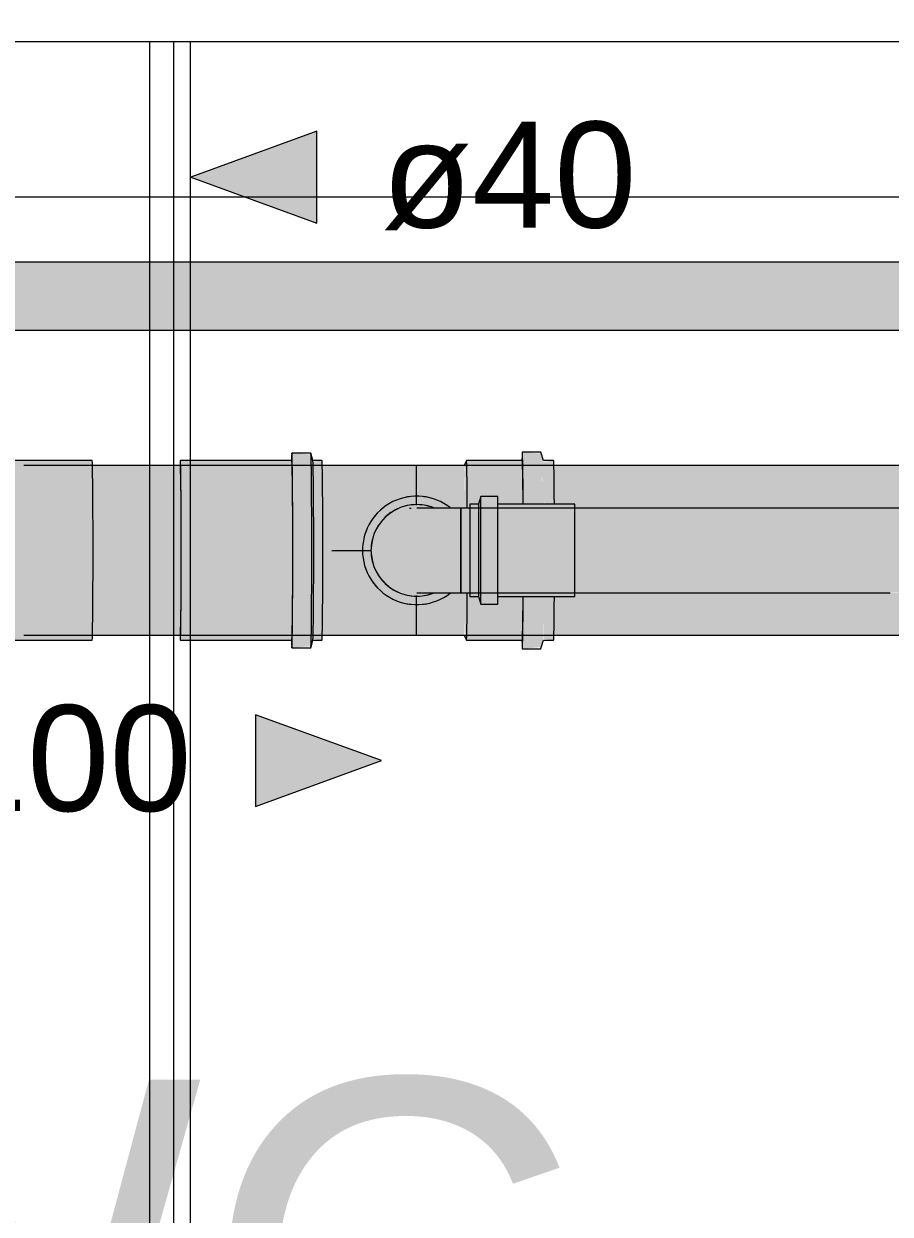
# Model space of a CAD drawing. Header units: metres. Extents: x 42.1 to 94.3, y -3.4 to 61.2.
# Drawn here: x 44.336 to 44.847, y 58.48 to 59.183 of the extents above; entities that cross this region are included whole.
import ezdxf

# ---------------------------------------------------------------- set-up
doc = ezdxf.new("R2010")
doc.units = ezdxf.units.M
for name, color, linetype, lineweight in [('A-ANNO-DIMS', 7, 'Continuous', 5), ('A-ANNO-DIMS-25', 7, 'Continuous', 5), ('ARQ-PAR', 7, 'Continuous', 5), ('ARQ-PIS', 7, 'Continuous', 5), ('ARQ-TEXTO-AMBIENTES-50', 7, 'Continuous', 5), ('KIRYA - PISO', 7, 'Continuous', 5), ('M-PIPE-PATT', 7, 'Continuous', 5), ('P-PIPE', 7, 'Continuous', 5), ('P-PIPE-CNTR', 7, 'Continuous', 5), ('P-PIPE-IDEN', 7, 'Continuous', 5)]:
    doc.layers.add(name, color=color, linetype=linetype, lineweight=lineweight)
doc.layers.add('ARQ_1100_BASE_TÉRREO_GARAGEM_dwg', color=7, linetype='Continuous', lineweight=5, true_color=0x767676)
doc.styles.add('Arial', font='arial.ttf', dxfattribs={"height": 0.0625})
doc.styles.add('SansSerif', font='sanss___.ttf', dxfattribs={"height": 0.222776})
doc.dimstyles.new('Diagonal_-_2_5_mm_Arial_-_Preto', dxfattribs={"dimscale": 0.3048, "dimtxt": 0.063766, "dimasz": 0.246063, "dimexe": 0.19685, "dimexo": 0.123031, "dimgap": 0.04101, "dimtad": 1, "dimrnd": 0.01, "dimzin": 0, "dimdsep": 46, "dimtxsty": 'Arial', "dimblk1": 'OBLIQUE', "dimblk2": 'OBLIQUE', "dimsah": 1, "dimcen": 0.09, "dimdle": 0.19685, "dimazin": 0, "dimtfac": 1, "dimtdec": 4, "dimtix": 1, "dimtmove": 0, "dimatfit": 3, "dimfxl": 1, "dimtvp": 1, "dimtolj": 1, "dimtzin": 0, "dimarcsym": 2})

# ---------------------------------------------------------------- blocks, each defined once
blk = doc.blocks.new('Luva Simples para Conexão - Serie Normal - Esgoto - MEP - Tigre - Standard-V3-TÉRREO F_S 2')
at = {"layer": 'P-PIPE', "true_color": 0xf5ebeb}
for points in [[(44.29994, 58.87184), (44.29956, 58.925), (44.29926, 58.92841), (44.29825, 58.92408), (44.2986, 58.9012), (44.29869, 58.87184)], [(44.30378, 58.87184), (44.31114, 58.87184), (44.31085, 58.92159), (44.31056, 58.92929), (44.29946, 58.92841), (44.2998, 58.90876), (44.29994, 58.87184)], [(44.29279, 58.81879), (44.29306, 58.82589), (44.29331, 58.86025), (44.29315, 58.91067), (44.29279, 58.92489), (44.29279, 58.92184), (44.29304, 58.91514), (44.29328, 58.88091), (44.29312, 58.83432), (44.29271, 58.82184), (44.29262, 58.82184), (44.29268, 58.82031)], [(44.29869, 58.87184), (44.29832, 58.92159), (44.29825, 58.92408), (44.29279, 58.92489), (44.29306, 58.91778), (44.2933, 58.88557), (44.29332, 58.87184), (44.29868, 58.87184)], [(44.31114, 58.87184), (44.37684, 58.87184), (44.37657, 58.91778), (44.37631, 58.92489), (44.31077, 58.92488), (44.31105, 58.9012), (44.31114, 58.87185)], [(44.29279, 58.81879), (44.29825, 58.81959), (44.29857, 58.83774), (44.29868, 58.87184), (44.29332, 58.87184), (44.29306, 58.82589), (44.29285, 58.81959)], [(44.29926, 58.81526), (44.29946, 58.81526), (44.2998, 58.83492), (44.29994, 58.87184), (44.29869, 58.87184), (44.29832, 58.82209), (44.29843, 58.81829), (44.29926, 58.81526)], [(44.31056, 58.81439), (44.31077, 58.81867), (44.31097, 58.83121), (44.31114, 58.87184), (44.29994, 58.87184), (44.29956, 58.81867), (44.29946, 58.81526), (44.30378, 58.81492)], [(44.34257, 58.81879), (44.37631, 58.81879), (44.37657, 58.82589), (44.37682, 58.859), (44.37684, 58.87184), (44.31114, 58.87183), (44.31081, 58.82059), (44.31085, 58.81879)]]:
    blk.add_hatch(color=7, dxfattribs=at).paths.add_polyline_path(points)
at = {"layer": 'P-PIPE'}
for p, q in [((44.29934, 58.92925), (44.29814, 58.92485)), ((44.31056, 58.92929), (44.29936, 58.92929)), ((44.29816, 58.92489), (44.29279, 58.92489)), ((44.37631, 58.92489), (44.31056, 58.92489)), ((44.29279, 58.81879), (44.29816, 58.81879)), ((44.29814, 58.81882), (44.29934, 58.81443)), ((44.31056, 58.81879), (44.37631, 58.81879)), ((44.29936, 58.81439), (44.31056, 58.81439))]:
    blk.add_line(p, q, dxfattribs=at)
for centre, major_axis, start_param, end_param in [((44.29936, 58.87184), (0, 0.05745), 4.712389, 6.457718), ((44.31056, 58.87184), (0, 0.05745), 4.712389, 6.283185), ((44.29279, 58.87184), (0, 0.05305), 4.712389, 6.606356), ((44.29279, 58.87184), (0, 0.05), 5.497787, 6.283185), ((44.29816, 58.87184), (0, 0.05305), 4.712389, 6.452837), ((44.37631, 58.87184), (0, 0.05305), 4.712389, 6.283185), ((44.29279, 58.87184), (0, 0.05305), 2.818422, 4.712389), ((44.29816, 58.87184), (0, 0.05305), 2.971941, 4.712389), ((44.29936, 58.87184), (0, 0.05745), 2.96706, 4.712389), ((44.31056, 58.87184), (0, 0.05745), 3.141593, 4.712389), ((44.37631, 58.87184), (0, 0.05305), 3.141593, 4.712389), ((44.29279, 58.87184), (0, 0.05), 4.45059, 4.452663), ((44.29279, 58.87184), (0, 0.05), 3.141593, 3.926991)]:
    blk.add_ellipse(centre, major_axis=major_axis, ratio=0.01, start_param=start_param, end_param=end_param, dxfattribs=at)
blk = doc.blocks.new('Luva Simples para Conexão - Serie Normal - Esgoto - MEP - Tigre - Standard-V16-TÉRREO F_S 2')
at = {"layer": 'P-PIPE', "true_color": 0xf5ebeb}
for points in [[(44.49407, 58.81439), (44.49433, 58.82117), (44.49453, 58.83815), (44.49462, 58.88671), (44.4942, 58.92748), (44.49407, 58.92929), (44.49392, 58.92489), (44.49407, 58.92489), (44.49433, 58.91778), (44.49458, 58.88166), (44.4944, 58.83121), (44.49407, 58.81879), (44.49386, 58.81879), (44.49392, 58.81635)], [(44.49464, 58.87184), (44.50584, 58.87184), (44.50546, 58.925), (44.50537, 58.92842), (44.49407, 58.92929), (44.49427, 58.925), (44.49456, 58.9012), (44.49463, 58.88166)], [(44.50584, 58.87184), (44.507, 58.87184), (44.50663, 58.92159), (44.50634, 58.92489), (44.50537, 58.92842), (44.50572, 58.90594), (44.50582, 58.88166)], [(44.42885, 58.87184), (44.4946, 58.87188), (44.49424, 58.92156), (44.49392, 58.92489), (44.42832, 58.92489), (44.42858, 58.91778), (44.42883, 58.88557)], [(44.51237, 58.87184), (44.5121, 58.91778), (44.51184, 58.92489), (44.50656, 58.92408), (44.5069, 58.9012), (44.507, 58.87184)], [(44.45896, 58.81879), (44.49407, 58.81879), (44.49433, 58.8259), (44.49458, 58.86201), (44.49458, 58.87184), (44.42885, 58.87184), (44.42858, 58.8259), (44.42832, 58.81879), (44.43419, 58.81879)], [(44.49407, 58.81439), (44.50537, 58.81526), (44.50571, 58.83491), (44.50582, 58.87184), (44.49464, 58.87184), (44.49435, 58.82208), (44.49421, 58.81635)], [(44.50537, 58.81526), (44.50659, 58.8206), (44.50687, 58.83774), (44.50696, 58.87184), (44.50584, 58.87184), (44.50546, 58.81867), (44.5054, 58.81635)], [(44.51184, 58.81879), (44.5121, 58.8259), (44.51235, 58.86201), (44.51237, 58.87184), (44.507, 58.87184), (44.50663, 58.82208), (44.50673, 58.81957)]]:
    blk.add_hatch(color=7, dxfattribs=at).paths.add_polyline_path(points)
h = blk.add_hatch(color=7, dxfattribs=at)
h.paths.add_polyline_path([(44.42832, 58.81879), (44.42858, 58.8259), (44.42883, 58.86025), (44.42851, 58.8259), (44.4282, 58.82031)])
h.paths.add_polyline_path([(44.4288, 58.88478), (44.42846, 58.92308), (44.42818, 58.92308), (44.42832, 58.92184), (44.42857, 58.91514), (44.4288, 58.88557)])
at = {"layer": 'P-PIPE'}
for p, q in [((44.50527, 58.92929), (44.49407, 58.92929)), ((44.50649, 58.92485), (44.50529, 58.92925)), ((44.49407, 58.92489), (44.42832, 58.92489)), ((44.51184, 58.92489), (44.50647, 58.92489)), ((44.42832, 58.81879), (44.49407, 58.81879)), ((44.50529, 58.81443), (44.50649, 58.81882)), ((44.50647, 58.81879), (44.51184, 58.81879)), ((44.49407, 58.81439), (44.50527, 58.81439))]:
    blk.add_line(p, q, dxfattribs=at)
for centre, major_axis, start_param, end_param in [((44.49407, 58.87184), (0, 0.05745), 4.712389, 6.656397), ((44.50527, 58.87184), (0, 0.05745), 4.712389, 6.457718), ((44.42832, 58.87184), (0, 0.05305), 4.712389, 6.606356), ((44.42832, 58.87184), (0, 0.05), 5.497787, 6.283185), ((44.49407, 58.87184), (0, 0.05305), 5.235988, 6.283185), ((44.50647, 58.87184), (0, 0.05305), 4.712389, 6.355312), ((44.51184, 58.87184), (0, 0.05305), 4.712389, 6.283185), ((44.42832, 58.87184), (0, 0.05305), 2.818422, 4.712389), ((44.49407, 58.87184), (0, 0.05745), 2.768119, 4.712389), ((44.50527, 58.87184), (0, 0.05745), 2.96706, 4.712389), ((44.50647, 58.87184), (0, 0.05305), 3.069466, 4.712389), ((44.51184, 58.87184), (0, 0.05305), 3.141593, 4.712389), ((44.42832, 58.87184), (0, 0.05), 4.45059, 4.45264), ((44.49407, 58.87184), (0, 0.05305), 3.141593, 4.18879), ((44.42832, 58.87184), (0, 0.05), 3.141593, 3.926991)]:
    blk.add_ellipse(centre, major_axis=major_axis, ratio=0.01, start_param=start_param, end_param=end_param, dxfattribs=at)
blk = doc.blocks.new('Joelho 45_90 - Serie Normal - Esgoto - MEP - Tigre - Standard-V17-TÉRREO F_S 2')
at = {"layer": 'P-PIPE', "true_color": 0xe06060}
for points in [[(44.56777, 58.83984), (44.57605, 58.84093), (44.58377, 58.84412), (44.58731, 58.84684), (44.57686, 58.84663), (44.57476, 58.84576), (44.56777, 58.84484), (44.56078, 58.84576), (44.55404, 58.84863), (44.54862, 58.85282), (44.54412, 58.859), (44.54169, 58.86485), (44.54077, 58.87184), (44.54169, 58.87883), (44.54474, 58.8858), (44.54868, 58.89093), (44.55527, 58.89564), (44.56078, 58.89792), (44.56847, 58.89875), (44.57535, 58.89767), (44.57793, 58.89667), (44.58731, 58.89684), (44.58377, 58.89955), (44.57535, 58.90284), (44.56777, 58.90384), (44.55949, 58.90275), (44.55177, 58.89955), (44.54515, 58.89447), (44.54006, 58.88784), (44.53686, 58.8801), (44.53577, 58.87184), (44.53686, 58.86356), (44.54006, 58.85584), (44.54515, 58.84921), (44.55177, 58.84412), (44.55949, 58.84093)], [(44.54077, 58.87184), (44.54267, 58.87184), (44.54361, 58.87852), (44.54656, 58.88504), (44.55045, 58.88987), (44.55595, 58.89381), (44.56126, 58.89599), (44.5698, 58.89684), (44.57683, 58.89684), (44.57246, 58.89843), (44.56308, 58.89843), (44.55406, 58.89505), (44.5469, 58.88887), (44.5424, 58.88107), (44.5412, 58.87429)], [(44.59377, 58.87184), (44.59377, 58.89684), (44.56954, 58.89659), (44.57482, 58.89571), (44.58088, 58.89295), (44.58547, 58.88935), (44.58932, 58.88434), (44.59182, 58.87831), (44.59267, 58.87184)], [(44.59897, 58.87184), (44.59897, 58.89684), (44.59377, 58.89684), (44.59377, 58.87184), (44.59475, 58.87184)], [(44.57246, 58.84525), (44.57682, 58.84697), (44.5676, 58.84685), (44.5612, 58.84769), (44.55453, 58.85068), (44.54957, 58.85471), (44.5457, 58.8601), (44.54352, 58.86537), (44.54267, 58.87184), (44.54077, 58.87184), (44.54267, 58.86213), (44.54747, 58.85416), (44.55427, 58.84846), (44.56384, 58.84525), (44.57113, 58.84525)], [(44.59377, 58.84684), (44.59377, 58.87184), (44.59267, 58.87184), (44.59176, 58.86522), (44.58906, 58.859), (44.58481, 58.85375), (44.58017, 58.85019), (44.57375, 58.84764), (44.56937, 58.84684), (44.58655, 58.84684)], [(44.59475, 58.84684), (44.59897, 58.84684), (44.59897, 58.87184), (44.59377, 58.87184), (44.59377, 58.84684)]]:
    blk.add_hatch(color=13, dxfattribs=at).paths.add_polyline_path(points)
at = {"layer": 'P-PIPE'}
for p, q in [((44.59897, 58.89684), (44.59377, 58.89684)), ((44.59377, 58.89684), (44.59377, 58.87184)), ((44.59377, 58.87184), (44.59377, 58.89684)), ((44.59377, 58.87184), (44.59377, 58.84684)), ((44.59377, 58.84684), (44.59377, 58.87184)), ((44.59377, 58.84684), (44.59897, 58.84684))]:
    blk.add_line(p, q, dxfattribs=at)
at = {"layer": 'P-PIPE', "flags": 128}
for points in [[(44.59377, 58.89684), (44.59273, 58.89684), (44.59169, 58.89684), (44.59066, 58.89684), (44.58963, 58.89684), (44.58861, 58.89684), (44.58759, 58.89684), (44.58659, 58.89684), (44.58559, 58.89684), (44.58461, 58.89684), (44.58365, 58.89684), (44.5827, 58.89684), (44.58177, 58.89684), (44.58085, 58.89684), (44.57996, 58.89684), (44.57909, 58.89684), (44.57825, 58.89684), (44.57742, 58.89684), (44.57663, 58.89684), (44.57586, 58.89684), (44.57512, 58.89684), (44.57441, 58.89684), (44.57373, 58.89684), (44.57309, 58.89684), (44.57247, 58.89684), (44.57189, 58.89684), (44.57135, 58.89684), (44.57084, 58.89684), (44.57037, 58.89684), (44.56994, 58.89684), (44.56954, 58.89684), (44.56918, 58.89684), (44.56886, 58.89684), (44.56859, 58.89684), (44.56835, 58.89684), (44.56815, 58.89684), (44.56799, 58.89684), (44.56788, 58.89684), (44.56781, 58.89684), (44.56777, 58.89684), (44.56777, 58.89684)], [(44.56777, 58.84684), (44.56779, 58.84684), (44.56786, 58.84684), (44.56796, 58.84684), (44.5681, 58.84684), (44.56829, 58.84684), (44.56852, 58.84684), (44.56879, 58.84684), (44.56909, 58.84684), (44.56944, 58.84684), (44.56983, 58.84684), (44.57025, 58.84684), (44.57071, 58.84684), (44.57121, 58.84684), (44.57174, 58.84684), (44.57231, 58.84684), (44.57292, 58.84684), (44.57356, 58.84684), (44.57423, 58.84684), (44.57493, 58.84684), (44.57566, 58.84684), (44.57642, 58.84684), (44.57721, 58.84684), (44.57802, 58.84684), (44.57886, 58.84684), (44.57972, 58.84684), (44.58061, 58.84684), (44.58152, 58.84684), (44.58244, 58.84684), (44.58339, 58.84684), (44.58435, 58.84684), (44.58533, 58.84684), (44.58632, 58.84684), (44.58732, 58.84684), (44.58833, 58.84684), (44.58935, 58.84684), (44.59038, 58.84684), (44.59142, 58.84684), (44.59245, 58.84684), (44.59349, 58.84684), (44.59377, 58.84684)]]:
    blk.add_lwpolyline(points, dxfattribs=at)
at = {"layer": 'P-PIPE'}
for radius, start, end in [(0.032, 51.98493, 180), (0.032, 96.64518, 102.01984), (0.032, 77.97496, 83.35326), (0.027, 69.14162, 180), (0.032, 137.97323, 143.35273), (0.027, 101.98202, 138.03028), (0.025, 97.4391, 100), (0.027, 83.31743, 96.69531), (0.027, 67.90811, 78.0272), (0.027, 143.32168, 156.69957), (0.032, 156.64466, 162.02068), (0.027, 162.0643, 180), (0.032, 180, 308.01507), (0.027, 180, 290.85533), (0.027, 180, 198.01374), (0.032, 197.97932, 203.35534), (0.027, 203.30043, 216.67832), (0.032, 216.64727, 222.02677), (0.027, 221.96972, 258.01798), (0.027, 263.30469, 276.68257), (0.027, 281.9728, 292.09189), (0.032, 257.98016, 263.35482), (0.032, 276.64674, 282.02504)]:
    blk.add_arc((44.56777, 58.87184), radius, start, end, dxfattribs=at)
blk = doc.blocks.new('Luva Simples para Conexão - Serie Normal - Esgoto - MEP - Tigre - Standard-V18-TÉRREO F_S 2')
at = {"layer": 'P-PIPE', "true_color": 0xf5ebeb}
for points in [[(44.60547, 58.87184), (44.60547, 58.90316), (44.60427, 58.89811), (44.60427, 58.87184)], [(44.60547, 58.87184), (44.61557, 58.87184), (44.61557, 58.90364), (44.60547, 58.90316), (44.60547, 58.87728)], [(44.61557, 58.87184), (44.66097, 58.87184), (44.66097, 58.89904), (44.61557, 58.89904), (44.61557, 58.87728)], [(44.59897, 58.84464), (44.60427, 58.84505), (44.60427, 58.87184), (44.59897, 58.87184), (44.59897, 58.84556)], [(44.60547, 58.84052), (44.60547, 58.87184), (44.60427, 58.87184), (44.60447, 58.8443), (44.60531, 58.84112)], [(44.61557, 58.84004), (44.61557, 58.87184), (44.60547, 58.87184), (44.60547, 58.84052), (44.61414, 58.84011)], [(44.61557, 58.84464), (44.66097, 58.84464), (44.66097, 58.87184), (44.61557, 58.87184), (44.61557, 58.84556)]]:
    blk.add_hatch(color=7, dxfattribs=at).paths.add_polyline_path(points)
h = blk.add_hatch(color=7, dxfattribs=at)
h.paths.add_polyline_path([(44.60427, 58.89539), (44.60427, 58.89863), (44.59897, 58.89904), (44.59897, 58.89539), (44.60345, 58.89539)])
h.paths.add_polyline_path([(44.59897, 58.87184), (44.60427, 58.87184), (44.60427, 58.89539), (44.59897, 58.89539), (44.59897, 58.87649)])
at = {"layer": 'P-PIPE'}
for p, q in [((44.60547, 58.90364), (44.60427, 58.89904)), ((44.61557, 58.90364), (44.60547, 58.90364)), ((44.60547, 58.87184), (44.60547, 58.90364)), ((44.61557, 58.87184), (44.61557, 58.90364)), ((44.60427, 58.89904), (44.59897, 58.89904)), ((44.59897, 58.89904), (44.59897, 58.87184)), ((44.60427, 58.89904), (44.60427, 58.87184)), ((44.66097, 58.89904), (44.61557, 58.89904)), ((44.66097, 58.87184), (44.66097, 58.89904)), ((44.59897, 58.87184), (44.59897, 58.84464)), ((44.60427, 58.87184), (44.60427, 58.84464)), ((44.60547, 58.84004), (44.60547, 58.87184)), ((44.61557, 58.84004), (44.61557, 58.87184)), ((44.66097, 58.84464), (44.66097, 58.87184)), ((44.59897, 58.84464), (44.60427, 58.84464)), ((44.60427, 58.84464), (44.60547, 58.84004)), ((44.61557, 58.84464), (44.66097, 58.84464)), ((44.60547, 58.84004), (44.61557, 58.84004))]:
    blk.add_line(p, q, dxfattribs=at)
blk = doc.blocks.new('ARQ_1100_BASE_TÉRREO_GARAGEM_dwg-4178582-TÉRREO F_S 2')
at = {"layer": 'KIRYA - PISO', "true_color": 0xaaaaaa}
h = blk.add_hatch(dxfattribs=at)
h.set_pattern_fill('FP_2', color=253, style=0, pattern_type=2)
h.set_pattern_definition([(0, (-4539.02, -1079.475), (0, 0.635), []), (90, (-4539.02, -1079.475), (-0.635, 4e-17), [])])
h.paths.add_polyline_path([(42.6858, 57.72175), (42.6858, 57.83594), (42.7108, 57.83594), (42.71079, 57.86208), (43.42079, 57.8715), (43.42079, 57.83583), (43.44579, 57.85381), (43.44579, 57.87183), (45.5858, 57.87183), (45.5858, 59.17183), (45.55277, 59.17181), (45.553, 59.16026), (45.55436, 59.15618), (45.55436, 59.14715), (45.55115, 59.13833), (45.54473, 59.13092), (45.53632, 59.12634), (45.52777, 59.12484), (45.5179, 59.12684), (45.51021, 59.13141), (45.50439, 59.13833), (45.50118, 59.1475), (45.50118, 59.15652), (45.50294, 59.1622), (45.50277, 59.17183), (45.09842, 59.17183), (45.09842, 59.15437), (45.10524, 59.15437), (45.10866, 59.1144), (45.0588, 59.11437), (45.06161, 59.15437), (45.06842, 59.15443), (45.06842, 59.17183), (44.99562, 59.17183), (44.98345, 59.02372), (44.97128, 59.17183), (44.89848, 59.17183), (44.89848, 59.15437), (44.90529, 59.15437), (44.9081, 59.11438), (44.85824, 59.1144), (44.86167, 59.15438), (44.86848, 59.15443), (44.86848, 59.17183), (43.69311, 59.17183), (43.69311, 59.17183), (43.67379, 59.17183), (43.67363, 59.17183), (42.5858, 59.17183), (42.5858, 57.72175)])
h.paths.add_polyline_path([(42.71079, 57.87175), (42.71077, 58.5716), (42.75077, 58.5716), (42.75077, 57.87175)])
h.paths.add_polyline_path([(43.87277, 58.53685), (43.85047, 58.53818), (43.8285, 58.54222), (43.80717, 58.54885), (43.7868, 58.55803), (43.76768, 58.56957), (43.74964, 58.58382), (43.733, 58.6008), (43.72053, 58.61674), (43.70895, 58.63585), (43.69964, 58.65674), (43.69314, 58.67754), (43.68914, 58.69936), (43.68776, 58.72182), (43.68803, 59.02481), (43.69353, 59.02325), (43.69773, 59.02282), (44.04774, 59.02284), (44.05418, 59.0238), (44.05774, 59.02493), (44.05758, 58.71897), (44.05638, 58.69939), (44.05239, 58.67757), (44.04573, 58.65625), (44.03657, 58.63587), (44.02501, 58.61676), (44.01124, 58.59916), (43.99544, 58.58338), (43.97786, 58.56959), (43.95874, 58.55804), (43.93837, 58.54886), (43.91582, 58.542), (43.89507, 58.53818), (43.87703, 58.5371)])
h.paths.add_polyline_path([(43.87277, 58.59183), (43.89118, 58.59325), (43.90766, 58.59669), (43.92251, 58.60174), (43.93777, 58.60925), (43.9519, 58.61871), (43.96469, 58.62991), (43.97616, 58.64311), (43.98595, 58.65806), (43.99341, 58.67374), (43.99873, 58.69018), (44.00161, 58.70473), (44.00275, 58.72503), (44.00252, 58.859), (44.00167, 58.86555), (43.99812, 58.87373), (43.99341, 58.87987), (43.98631, 58.88517), (43.97919, 58.88816), (43.97094, 58.88929), (43.96084, 58.8879), (43.92948, 58.88207), (43.90273, 58.87898), (43.8724, 58.87784), (43.84206, 58.87903), (43.81201, 58.88256), (43.78043, 58.8886), (43.77395, 58.88928), (43.76556, 58.8879), (43.75751, 58.88411), (43.75184, 58.87963), (43.7469, 58.87305), (43.7438, 58.86543), (43.74275, 58.85728), (43.74294, 58.71915), (43.7439, 58.70471), (43.74765, 58.68683), (43.75344, 58.67052), (43.76064, 58.65614), (43.76984, 58.64247), (43.78166, 58.62919), (43.79489, 58.61786), (43.80777, 58.60924), (43.82302, 58.60174), (43.83912, 58.59626), (43.8558, 58.59296), (43.87272, 58.59183)])
h.paths.add_polyline_path([(43.86854, 58.70109), (43.86032, 58.70312), (43.85288, 58.70703), (43.84623, 58.7131), (43.84152, 58.72022), (43.83877, 58.72745), (43.83776, 58.73583), (43.83775, 58.82182), (43.83826, 58.8257), (43.83976, 58.82932), (43.84214, 58.83243), (43.84525, 58.83482), (43.84886, 58.83632), (43.85351, 58.83683), (43.89248, 58.83683), (43.89586, 58.83651), (43.89908, 58.83543), (43.90198, 58.83366), (43.9044, 58.83128), (43.90623, 58.82841), (43.90736, 58.82521), (43.90775, 58.82184), (43.9075, 58.73372), (43.90674, 58.72746), (43.90365, 58.71943), (43.89896, 58.71262), (43.89264, 58.70703), (43.88507, 58.70308), (43.87698, 58.70109), (43.86897, 58.70109)])
h.paths.add_polyline_path([(42.8145, 58.7503), (42.81348, 58.75066), (42.8129, 58.75158), (42.81286, 58.75195), (42.81313, 59.11914), (42.81367, 59.11967), (42.81449, 59.11989), (42.96523, 59.12015), (42.96536, 59.1261), (42.96633, 59.1281), (42.9662, 59.14388), (42.96535, 59.14643), (42.96535, 59.1536), (42.96826, 59.161), (42.97331, 59.16661), (42.97965, 59.17003), (42.98701, 59.17108), (42.99418, 59.1696), (43.00047, 59.16568), (43.00506, 59.15977), (43.00731, 59.15338), (43.00731, 59.1462), (43.00619, 59.14254), (43.00633, 59.12763), (43.00731, 59.1261), (43.00763, 59.11989), (43.18152, 59.11973), (43.18229, 59.11896), (43.18245, 59.11825), (43.18223, 58.75112), (43.18163, 58.75052), (43.1808, 58.7503), (42.82954, 58.7503)])
h.paths.add_polyline_path([(42.83592, 58.7734), (43.15964, 58.7734), (43.15964, 59.01548), (42.8356, 59.01548), (42.83591, 58.78262)])
h.paths.add_polyline_path([(42.99762, 58.90505), (42.9891, 58.90638), (42.98207, 58.90949), (42.97572, 58.91471), (42.97133, 58.92074), (42.96852, 58.92795), (42.96773, 58.93616), (42.96883, 58.94341), (42.97194, 58.95054), (42.97638, 58.95633), (42.98294, 58.96124), (42.99063, 58.96421), (42.99827, 58.96504), (43.0054, 58.96411), (43.01284, 58.96096), (43.01887, 58.95633), (43.02364, 58.95011), (43.02664, 58.94286), (43.02766, 58.93509), (43.02664, 58.92731), (43.02352, 58.91991), (43.01816, 58.9133), (43.0118, 58.90872), (43.00429, 58.90593), (42.99871, 58.90519)])
h.paths.add_polyline_path([(42.99762, 58.91453), (43.00383, 58.9156), (43.00793, 58.91731), (43.0125, 58.92099), (43.01582, 58.92575), (43.01762, 58.93085), (43.01816, 58.93528), (43.01718, 58.94114), (43.01509, 58.94581), (43.01216, 58.94963), (43.00698, 58.95327), (43.00213, 58.95505), (42.99745, 58.95562), (42.99142, 58.95458), (42.98687, 58.95253), (42.98292, 58.94941), (42.97947, 58.94452), (42.97762, 58.93933), (42.97718, 58.9342), (42.97777, 58.92977), (42.98021, 58.9243), (42.98314, 58.92051), (42.98735, 58.91728), (42.99302, 58.91514), (42.99759, 58.91454)])
h.paths.add_polyline_path([(43.80024, 58.95933), (43.80218, 58.95958), (43.80452, 58.96074), (43.80554, 58.96152), (43.80673, 58.96308), (43.80748, 58.96488), (43.80774, 58.96683), (43.80748, 58.96877), (43.80673, 58.97058), (43.80554, 58.97213), (43.80399, 58.97332), (43.80218, 58.97407), (43.80024, 58.97433), (43.7983, 58.97407), (43.79649, 58.97332), (43.79494, 58.97213), (43.79374, 58.97058), (43.79299, 58.96877), (43.79274, 58.96683), (43.79299, 58.96488), (43.79374, 58.96308), (43.79494, 58.96152), (43.79649, 58.96033), (43.7983, 58.95958)])
h.paths.add_polyline_path([(43.94524, 58.95934), (43.94718, 58.95959), (43.94899, 58.96034), (43.95054, 58.96153), (43.95179, 58.96322), (43.95248, 58.9649), (43.95274, 58.96684), (43.95248, 58.96878), (43.95173, 58.97059), (43.95054, 58.97214), (43.94899, 58.97333), (43.94718, 58.97408), (43.94524, 58.97434), (43.9433, 58.97408), (43.94093, 58.9729), (43.93994, 58.97214), (43.93874, 58.97059), (43.93799, 58.96878), (43.93774, 58.96684), (43.93799, 58.9649), (43.93874, 58.96309), (43.93994, 58.96153), (43.94149, 58.96034), (43.94333, 58.95959)])
h.paths.add_polyline_path([(42.90522, 59.05152), (42.90941, 59.05207), (42.91331, 59.05368), (42.91666, 59.05625), (42.91922, 59.0596), (42.92084, 59.0635), (42.92139, 59.06769), (42.92084, 59.07187), (42.91922, 59.07577), (42.91666, 59.07912), (42.91331, 59.08169), (42.90941, 59.08331), (42.90522, 59.08386), (42.90104, 59.08331), (42.89714, 59.08169), (42.89379, 59.07912), (42.89122, 59.07577), (42.8896, 59.07187), (42.88905, 59.06769), (42.8896, 59.0635), (42.89122, 59.0596), (42.89379, 59.05625), (42.89714, 59.05368), (42.90125, 59.05204)])
h.paths.add_polyline_path([(42.99762, 59.05152), (43.00283, 59.05249), (43.0057, 59.05368), (43.00905, 59.05625), (43.01162, 59.0596), (43.01324, 59.0635), (43.01379, 59.06769), (43.01324, 59.07187), (43.01162, 59.07577), (43.00905, 59.07912), (43.00473, 59.08209), (43.00116, 59.08339), (42.99762, 59.08386), (42.99282, 59.08305), (42.98881, 59.08114), (42.98619, 59.07912), (42.98362, 59.07577), (42.982, 59.07187), (42.98145, 59.06769), (42.98219, 59.06304), (42.98419, 59.05886), (42.98633, 59.05614), (42.99047, 59.0533), (42.99433, 59.05195), (42.99761, 59.05152)])
h.paths.add_polyline_path([(43.09002, 59.05153), (43.0942, 59.05208), (43.0981, 59.05369), (43.10145, 59.05626), (43.10402, 59.05961), (43.10563, 59.06351), (43.10619, 59.06769), (43.10563, 59.07188), (43.10402, 59.07578), (43.10145, 59.07913), (43.0981, 59.0817), (43.0942, 59.08331), (43.09002, 59.08386), (43.08583, 59.08331), (43.08193, 59.0817), (43.07858, 59.07913), (43.07601, 59.07578), (43.0744, 59.07188), (43.07385, 59.06769), (43.0744, 59.06351), (43.07601, 59.05961), (43.07858, 59.05626), (43.08193, 59.05369), (43.08583, 59.05208)])
h.paths.add_polyline_path([(43.87273, 59.06966), (43.86543, 59.07085), (43.85993, 59.07323), (43.85505, 59.07698), (43.85108, 59.08216), (43.84854, 59.0885), (43.84773, 59.09466), (43.84858, 59.10113), (43.85108, 59.10716), (43.85505, 59.11233), (43.86023, 59.11631), (43.86626, 59.1188), (43.87293, 59.11963), (43.8792, 59.1188), (43.88523, 59.11631), (43.89049, 59.11222), (43.89438, 59.10716), (43.897, 59.10018), (43.89773, 59.09466), (43.89688, 59.08819), (43.89438, 59.08216), (43.88968, 59.07642), (43.88518, 59.07299), (43.8781, 59.07036), (43.87293, 59.06968)])
h.paths.add_polyline_path([(43.87273, 59.07666), (43.87739, 59.07727), (43.88173, 59.07907), (43.88592, 59.08252), (43.88872, 59.08662), (43.89025, 59.09098), (43.89059, 59.09569), (43.88976, 59.10018), (43.88779, 59.10434), (43.88458, 59.10805), (43.88173, 59.11024), (43.87703, 59.11209), (43.87273, 59.11266), (43.86775, 59.11191), (43.86293, 59.10963), (43.85959, 59.10684), (43.85702, 59.10336), (43.85534, 59.09931), (43.8548, 59.0941), (43.8556, 59.08937), (43.85714, 59.08566), (43.86053, 59.08152), (43.86453, 59.07874), (43.86904, 59.07714), (43.87051, 59.07695)])
at = {"layer": 'ARQ-PAR', "color": 253, "true_color": 0xaaaaaa, "flags": 128}
blk.add_lwpolyline([(45.50278, 59.17183), (44.0858, 59.17183), (43.70345, 59.17183)], dxfattribs=at)
at = {"layer": 'ARQ-PIS', "color": 253, "true_color": 0xaaaaaa}
for p, q in [((44.42419, 59.17183), (44.42419, 57.87183)), ((44.43419, 59.17183), (44.43419, 57.87183))]:
    blk.add_line(p, q, dxfattribs=at)
at = {"layer": 'ARQ-TEXTO-AMBIENTES-50', "insert": (44.66583, 58.55946), "char_height": 0.222776, "width": 0.6077583, "attachment_point": 3, "line_spacing_factor": 0.957023, "style": 'SansSerif'}
blk.add_mtext('WC', dxfattribs=at)
blk = doc.blocks.new('Anotacao_Tuboseta - Fluxo 2-2612755-TÉRREO F_S 2')
at = {"layer": 'P-PIPE-IDEN'}
blk.add_hatch(color=256, dxfattribs=at).paths.add_polyline_path([(0, -0.001082), (-0.002973, 0), (0, 0.001082)])
for p, q in [((0, 0.001082), (-0.002973, 0)), ((0, -0.001082), (0, 0.001082)), ((-0.002973, 0), (0, -0.001082))]:
    blk.add_line(p, q, dxfattribs=at)
blk = doc.blocks.new('Anotacao_Tuboseta - Fluxo 1-2612753-TÉRREO F_S 2')
at = {"layer": 'P-PIPE-IDEN'}
blk.add_hatch(color=256, dxfattribs=at).paths.add_polyline_path([(0, -0.001082), (0, 0.001082), (0.002973, 0)])
for p, q in [((0.002973, 0), (0, 0.001082)), ((0, 0.001082), (0, -0.001082)), ((0, -0.001082), (0.002973, 0))]:
    blk.add_line(p, q, dxfattribs=at)
blk = doc.blocks.new('DIMBLOCK9-TÉRREO F_S 2')
at = {"layer": 'A-ANNO-DIMS-25'}
for p, q in [((44.17273, 59.45553), (44.17273, 59.51553)), ((44.98345, 59.45553), (44.98345, 59.51553)), ((44.17273, 59.45553), (44.98345, 59.45553)), ((44.17273, 59.45553), (44.17273, 59.13033)), ((44.98345, 59.45553), (44.98345, 59.11183))]:
    blk.add_line(p, q, dxfattribs=at)
at = {"layer": 'A-ANNO-DIMS-25', "lineweight": 20}
for p, q in [((44.17273, 59.45553), (44.21023, 59.49303)), ((44.98345, 59.45553), (45.02095, 59.49303)), ((44.17273, 59.45553), (44.13523, 59.41803)), ((44.98345, 59.45553), (44.94595, 59.41803))]:
    blk.add_line(p, q, dxfattribs=at)
at = {"layer": 'A-ANNO-DIMS-25', "color": 0, "insert": (44.49372, 59.54917), "char_height": 0.0625, "width": 0.2024823, "attachment_point": 1, "line_spacing_factor": 0.941778, "style": 'Arial'}
blk.add_mtext('0,81', dxfattribs=at)
blk = doc.blocks.new('_Oblique')
at = {"color": 0, "linetype": 'ByBlock', "lineweight": -2}
blk.add_line((-0.5, -0.5), (0.5, 0.5), dxfattribs=at)

msp = doc.modelspace()

# ---------------------------------------------------------------- hatches: boundary and pattern name
at = {"layer": 'M-PIPE-PATT', "true_color": 0x713800}
msp.add_hatch(color=36, dxfattribs=at).paths.add_polyline_path([(44.56767, 58.84684), (44.57414, 58.84769), (44.58017, 58.85019), (44.58535, 58.85416), (44.58932, 58.85934), (44.59182, 58.86537), (44.59267, 58.87184), (44.59182, 58.87831), (44.58932, 58.88434), (44.58535, 58.88952), (44.58017, 58.89349), (44.57414, 58.89599), (44.56767, 58.89684), (44.5612, 58.89599), (44.55517, 58.89349), (44.54999, 58.88952), (44.54602, 58.88434), (44.54352, 58.87831), (44.54267, 58.87184), (44.54352, 58.86537), (44.54628, 58.859), (44.54999, 58.85416), (44.55517, 58.85019), (44.5612, 58.84769)])
at = {"layer": 'P-PIPE', "true_color": 0x713800}
for points in [[(44.90742, 59.02183), (44.93095, 59.02184), (44.93095, 59.04183), (44.24373, 59.04181), (44.24373, 59.02183), (44.90686, 59.02183)], [(44.90172, 59.00183), (44.93095, 59.00183), (44.93095, 59.02183), (44.24373, 59.02169), (44.24373, 59.00183), (44.89976, 59.00183)], [(44.37684, 58.87184), (44.42882, 58.87184), (44.42851, 58.91778), (44.42832, 58.92184), (44.37648, 58.92184), (44.37677, 58.89836), (44.37683, 58.88084)], [(44.42017, 58.82184), (44.42832, 58.82184), (44.42857, 58.82854), (44.42881, 58.86283), (44.4288, 58.87184), (44.37684, 58.87184), (44.3765, 58.82302), (44.37657, 58.82184), (44.38137, 58.82184)]]:
    msp.add_hatch(color=36, dxfattribs=at).paths.add_polyline_path(points)
at = {"layer": 'P-PIPE', "true_color": 0xe06060}
h = msp.add_hatch(color=13, dxfattribs=at)
h.paths.add_polyline_path([(44.63002, 58.81384), (44.63029, 58.82064), (44.63048, 58.83719), (44.63016, 58.82064), (44.62987, 58.81581)])
h.paths.add_polyline_path([(44.63052, 58.89904), (44.63053, 58.89904), (44.63016, 58.92803), (44.63, 58.92957), (44.62992, 58.92484), (44.63002, 58.92484), (44.63028, 58.91774), (44.63049, 58.89904)])
for points in [[(44.64152, 58.89904), (44.64112, 58.92896), (44.63002, 58.92984), (44.63023, 58.92551), (44.63043, 58.91285), (44.63053, 58.89904), (44.63269, 58.89904)], [(44.64152, 58.89904), (44.64291, 58.89904), (44.64256, 58.92403), (44.64112, 58.92896), (44.64148, 58.90591), (44.64151, 58.90039)], [(44.5291, 58.87184), (44.53577, 58.87184), (44.53726, 58.88107), (44.54064, 58.88859), (44.54602, 58.89514), (44.55225, 58.89975), (44.55949, 58.90275), (44.56805, 58.90384), (44.56772, 58.92161), (44.51201, 58.92159), (44.51229, 58.89836), (44.51237, 58.87184)], [(44.58731, 58.89683), (44.5961, 58.89684), (44.59567, 58.92184), (44.56772, 58.92161), (44.56794, 58.9139), (44.56805, 58.9038), (44.57605, 58.90275), (44.58411, 58.89929), (44.58731, 58.89684)], [(44.59615, 58.89684), (44.59759, 58.89684), (44.59726, 58.92303), (44.59712, 58.92484), (44.59569, 58.92161), (44.59592, 58.91514), (44.5961, 58.89684)], [(44.59897, 58.89684), (44.59897, 58.89904), (44.60427, 58.89863), (44.60547, 58.90316), (44.61557, 58.90364), (44.61557, 58.89904), (44.63047, 58.89904), (44.63002, 58.92484), (44.59712, 58.92484), (44.59739, 58.91774), (44.59759, 58.89684)], [(44.64291, 58.89904), (44.64892, 58.89904), (44.64847, 58.92484), (44.64256, 58.92403), (44.6429, 58.9012), (44.64291, 58.90039)], [(44.51201, 58.82194), (44.56772, 58.82206), (44.56794, 58.82978), (44.56803, 58.83987), (44.56767, 58.83985), (44.55891, 58.84117), (44.55144, 58.84438), (44.54515, 58.84921), (44.53984, 58.85637), (44.53686, 58.86356), (44.53577, 58.87184), (44.51237, 58.87184), (44.51203, 58.82291), (44.51201, 58.82208)], [(44.59567, 58.82184), (44.59592, 58.82854), (44.59602, 58.84684), (44.58731, 58.84684), (44.58353, 58.84402), (44.57535, 58.84084), (44.56805, 58.83984), (44.56772, 58.82206), (44.59527, 58.82184)], [(44.57335, 58.84557), (44.57535, 58.846), (44.57414, 58.84569), (44.57341, 58.84559)], [(44.59712, 58.81884), (44.59739, 58.82594), (44.59742, 58.84684), (44.5961, 58.84684), (44.59592, 58.82132), (44.59625, 58.82064)], [(44.63002, 58.81884), (44.63028, 58.82594), (44.63039, 58.84464), (44.61557, 58.84464), (44.61557, 58.84004), (44.60547, 58.84052), (44.60427, 58.84505), (44.59897, 58.84464), (44.59897, 58.84684), (44.59759, 58.84667), (44.59726, 58.82064), (44.59712, 58.81884), (44.62987, 58.81884)], [(44.63002, 58.81384), (44.64112, 58.81472), (44.64146, 58.83456), (44.64152, 58.84464), (44.63053, 58.84464), (44.63017, 58.81581)], [(44.64112, 58.81472), (44.64259, 58.82064), (44.64287, 58.83777), (44.64287, 58.84464), (44.64152, 58.84464), (44.64118, 58.81679)], [(44.64847, 58.81884), (44.64873, 58.82594), (44.64892, 58.84464), (44.64291, 58.84464), (44.64273, 58.81962)]]:
    msp.add_hatch(color=13, dxfattribs=at).paths.add_polyline_path(points)
at = {"layer": 'P-PIPE', "true_color": 0x713800}
h = msp.add_hatch(color=36, dxfattribs=at)
h.paths.add_polyline_path([(48.51668, 58.87184), (50.3416, 58.87208), (50.34128, 58.91802), (50.3411, 58.92184), (45.86487, 58.92184), (45.86487, 58.91536), (45.86267, 58.9155), (45.86267, 58.87184), (48.47437, 58.87184)])
h.paths.add_polyline_path([(45.54543, 58.87184), (45.81267, 58.87184), (45.81267, 58.91556), (45.81047, 58.91551), (45.81047, 58.92184), (45.55497, 58.92156), (45.55497, 58.91964), (45.55957, 58.91964), (45.55957, 58.90954), (45.55497, 58.90834), (45.55497, 58.90304), (45.55277, 58.90304), (45.55267, 58.89684), (45.55179, 58.88789), (45.54832, 58.87726), (45.54557, 58.8721)])
h.paths.add_polyline_path([(44.89475, 58.89684), (45.45657, 58.89684), (45.45667, 58.89884), (45.46233, 58.89908), (45.46357, 58.90384), (45.47357, 58.90384), (45.47357, 58.89884), (45.49657, 58.89884), (45.49877, 58.89684), (45.50236, 58.89711), (45.50277, 58.89802), (45.50277, 58.90304), (45.50057, 58.90304), (45.50057, 58.90834), (45.49597, 58.90954), (45.49597, 58.91964), (45.50057, 58.91964), (45.50057, 58.92184), (44.64863, 58.92182), (44.64898, 58.89904), (44.66097, 58.89904), (44.66097, 58.89684), (44.88571, 58.89684)])
at = {"layer": 'P-PIPE', "true_color": 0xe06060}
h = msp.add_hatch(color=13, dxfattribs=at)
h.paths.add_polyline_path([(44.56772, 58.84484), (44.5686, 58.84525), (44.56466, 58.84525), (44.5677, 58.84485)])
h.paths.add_polyline_path([(44.56219, 58.84557), (44.55949, 58.84629), (44.5612, 58.8457)])
h.paths.add_polyline_path([(44.57341, 58.84559), (44.57535, 58.84604), (44.57459, 58.84602), (44.57386, 58.84576)])
h.paths.add_polyline_path([(44.55426, 58.84847), (44.54862, 58.85282), (44.54878, 58.85267), (44.5542, 58.84851)])
h.paths.add_polyline_path([(44.5463, 58.85585), (44.5439, 58.85953), (44.54493, 58.85763)])
h.paths.add_polyline_path([(44.54077, 58.87184), (44.54222, 58.8801), (44.54165, 58.87848), (44.54106, 58.87405)])
h.paths.add_polyline_path([(44.54223, 58.86354), (44.54134, 58.86756), (44.5418, 58.86459), (44.54223, 58.86356)])
h.paths.add_polyline_path([(44.54319, 58.88243), (44.54569, 58.88703), (44.54425, 58.88501), (44.54352, 58.88325)])
h.paths.add_polyline_path([(44.54781, 58.8898), (44.54999, 58.89194), (44.54853, 58.89074)])
h.paths.add_polyline_path([(44.55427, 58.89522), (44.5612, 58.89797), (44.56069, 58.89788), (44.55427, 58.89522)])
h.paths.add_polyline_path([(44.57766, 58.89667), (44.57414, 58.89799), (44.57459, 58.89765), (44.57724, 58.89669)])
h.paths.add_polyline_path([(44.56465, 58.89843), (44.57078, 58.89843), (44.56742, 58.89879), (44.56466, 58.89843)])
h = msp.add_hatch(color=13, dxfattribs=at)
h.paths.add_polyline_path([(44.57777, 58.89667), (44.57414, 58.898), (44.57535, 58.89763), (44.57775, 58.89667)])
h.paths.add_polyline_path([(44.57079, 58.89843), (44.57088, 58.89843), (44.57078, 58.89843)])
at = {"layer": 'P-PIPE', "true_color": 0x400080}
for points in [[(44.66097, 58.87184), (45.45657, 58.87213), (45.45657, 58.89684), (44.66097, 58.89678), (44.66097, 58.87786)], [(45.0254, 58.84684), (45.45657, 58.84684), (45.45657, 58.87184), (44.66097, 58.87184), (44.66097, 58.84684), (45.0221, 58.84684)]]:
    msp.add_hatch(color=196, dxfattribs=at).paths.add_polyline_path(points)
at = {"layer": 'P-PIPE', "true_color": 0x713800}
h = msp.add_hatch(color=36, dxfattribs=at)
h.paths.add_polyline_path([(45.50644, 58.82184), (45.81267, 58.82184), (45.81267, 58.87184), (45.54543, 58.87184), (45.54389, 58.86916), (45.53753, 58.86153), (45.52997, 58.85536), (45.52041, 58.85045), (45.51032, 58.84768), (45.50177, 58.84684), (45.49877, 58.84684), (45.49657, 58.84484), (45.47357, 58.84484), (45.47357, 58.83984), (45.46357, 58.83984), (45.46227, 58.84484), (45.45657, 58.84484), (45.45657, 58.84684), (44.66097, 58.84672), (44.66097, 58.84464), (44.64892, 58.84464), (44.64873, 58.82184), (45.46765, 58.82184)])
h.paths.add_polyline_path([(45.90925, 58.82184), (50.3411, 58.82185), (50.34135, 58.82864), (50.3416, 58.86768), (50.34158, 58.87184), (45.86267, 58.87184), (45.86267, 58.82184)])

# ---------------------------------------------------------------- linework, layer by layer
at = {"layer": 'P-PIPE'}
for p, q in [((44.93309, 59.04183), (44.22563, 59.04183)), ((44.22578, 59.00183), (44.93243, 59.00183)), ((44.64102, 58.92984), (44.63002, 58.92984)), ((44.64249, 58.92481), (44.64104, 58.9298)), ((44.46863, 58.92184), (44.336, 58.92184)), ((44.47008, 58.92184), (44.46863, 58.92184)), ((44.56767, 58.92184), (44.47008, 58.92184)), ((44.59567, 58.92184), (44.56767, 58.92184)), ((44.59711, 58.92483), (44.59566, 58.92183)), ((44.59712, 58.92184), (44.59567, 58.92184)), ((44.63002, 58.92484), (44.59712, 58.92484)), ((45.50062, 58.92184), (44.59712, 58.92184)), ((44.64847, 58.92484), (44.64247, 58.92484)), ((45.49657, 58.89684), (44.59897, 58.89684)), ((44.59897, 58.84684), (44.84692, 58.84684)), ((44.336, 58.82184), (44.46863, 58.82184)), ((44.46863, 58.82184), (44.47008, 58.82184)), ((44.47008, 58.82184), (44.56767, 58.82184)), ((44.56767, 58.82184), (44.59567, 58.82184)), ((44.59566, 58.82185), (44.59711, 58.81885)), ((44.59567, 58.82184), (44.59712, 58.82184)), ((44.59712, 58.82184), (45.81267, 58.82184)), ((44.59712, 58.81884), (44.63002, 58.81884)), ((44.64104, 58.81387), (44.64249, 58.81887)), ((44.64247, 58.81884), (44.64847, 58.81884)), ((44.63002, 58.81384), (44.64102, 58.81384))]:
    msp.add_line(p, q, dxfattribs=at)
for centre, major_axis, start_param, end_param in [((44.63002, 58.87184), (0, 0.058), 5.2023, 6.68216), ((44.59712, 58.87184), (0, 0.053), 5.205266, 6.283185), ((44.63002, 58.87184), (0, 0.053), 5.252683, 6.283185), ((44.64847, 58.87184), (0, 0.053), 5.252683, 6.283185), ((44.59712, 58.87184), (0, 0.053), 3.141593, 4.219512), ((44.63002, 58.87184), (0, 0.058), 2.743174, 4.222478), ((44.63002, 58.87184), (0, 0.053), 3.141593, 4.172095), ((44.64847, 58.87184), (0, 0.053), 3.141593, 4.172095)]:
    msp.add_ellipse(centre, major_axis=major_axis, ratio=0.01, start_param=start_param, end_param=end_param, dxfattribs=at)
at = {"layer": 'P-PIPE-CNTR'}
for p, q in [((44.56767, 58.89843), (44.56767, 58.92184)), ((44.51767, 58.87184), (44.54077, 58.87184)), ((44.56767, 58.82184), (44.56767, 58.84525))]:
    msp.add_line(p, q, dxfattribs=at)

# ---------------------------------------------------------------- block references
at = {"layer": 'ARQ_1100_BASE_TÉRREO_GARAGEM_dwg', "color": 253, "true_color": 0xaaaaaa}
msp.add_blockref('ARQ_1100_BASE_TÉRREO_GARAGEM_dwg-4178582-TÉRREO F_S 2', (0, 0), dxfattribs=at)
at = {"layer": 'P-PIPE'}
for name in ['Luva Simples para Conexão - Serie Normal - Esgoto - MEP - Tigre - Standard-V3-TÉRREO F_S 2', 'Luva Simples para Conexão - Serie Normal - Esgoto - MEP - Tigre - Standard-V16-TÉRREO F_S 2', 'Joelho 45_90 - Serie Normal - Esgoto - MEP - Tigre - Standard-V17-TÉRREO F_S 2', 'Luva Simples para Conexão - Serie Normal - Esgoto - MEP - Tigre - Standard-V18-TÉRREO F_S 2']:
    msp.add_blockref(name, (0, 0), dxfattribs=at)
at = {"layer": 'P-PIPE-IDEN', "xscale": 24.99999999999999, "yscale": 24.99999999999999, "zscale": 24.99999999999999}
for name, p in [('Anotacao_Tuboseta - Fluxo 2-2612755-TÉRREO F_S 2', (44.50887, 59.09204)), ('Anotacao_Tuboseta - Fluxo 1-2612753-TÉRREO F_S 2', (44.47264, 58.74779))]:
    msp.add_blockref(name, p, dxfattribs=at)

# ---------------------------------------------------------------- texts
at = {"layer": 'P-PIPE-IDEN', "char_height": 0.0625, "attachment_point": 1, "style": 'Arial'}
for s, insert, width in [('ø40', (44.54695, 59.12479), 0.1803797), ('ø100', (44.23606, 58.78054), 0.238502)]:
    msp.add_mtext(s, dxfattribs=dict(at, insert=insert, width=width))

# ---------------------------------------------------------------- dimensions: what is measured, and where the dimension line sits
at = {"layer": 'A-ANNO-DIMS'}
dim = msp.add_linear_dim(base=(44.98345, 59.45553), p1=(44.17273, 59.09283), p2=(44.98345, 59.07433), dimstyle='Diagonal_-_2_5_mm_Arial_-_Preto', override={"dimpost": '<>', "dimfxl": 0.810932}, dxfattribs=at)
dim.commit()
dim.dimension.update_dxf_attribs({"geometry": 'DIMBLOCK9-TÉRREO F_S 2', "text_midpoint": (44.57809, 59.49994)})

doc.saveas('drawing.dxf')
